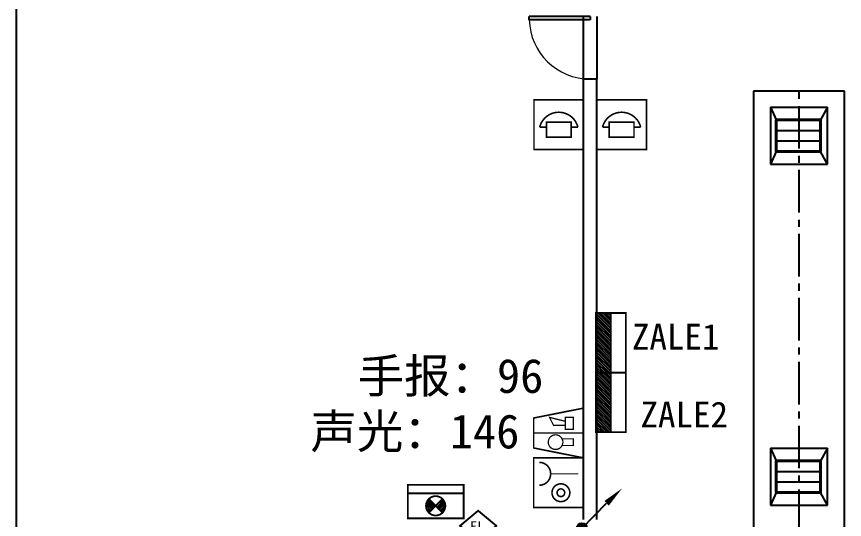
# Model space of a CAD drawing. Header units: millimetres. Extents: x -633009578 to 5705885, y -633235091 to 2571734.
# Drawn here: x 3601720 to 3616299, y 2069710 to 2078560 of the extents above; entities that cross this region are included whole.
import ezdxf
from ezdxf.enums import TextEntityAlignment as Align

# ---------------------------------------------------------------- set-up
doc = ezdxf.new("R2010")
doc.units = ezdxf.units.MM
doc.header["$LTSCALE"] = 1000
doc.header["$MEASUREMENT"] = 0
doc.linetypes.add('CENTER2', pattern=[1.125, 0.75, -0.125, 0.125, -0.125])
doc.layers.get('0').update_dxf_attribs({"color": 9})
for name, color, linetype in [('000000000000电气', 7, 'Continuous'), ('A-DOOR(门）', 4, 'Continuous'), ('A-FLOR(看线)', 8, 'Continuous'), ('A-WALL(墙)', 255, 'Continuous'), ('DUCT-排风中心线', 5, 'CENTER2'), ('DUCT-排风管', 31, 'Continuous'), ('DUCT-排风风口', 7, 'Continuous'), ('电-弱电平面-箭头', 3, 'Continuous'), ('电-强电平面-标注', 3, 'Continuous'), ('设备-安防', 3, 'Continuous'), ('设备-消防', 3, 'Continuous'), ('设备-箱柜', 3, 'Continuous')]:
    doc.layers.add(name, color=color, linetype=linetype)
doc.styles.add('_TEL_DIM', font='simhei.ttf', dxfattribs={"height": 3.5, "bigfont": 'HZTXT'})
doc.styles.add('ELEC-DIM', font='simhei.ttf')
doc.styles.add('IDQSTYLE', font='simhei.ttf', dxfattribs={"width": 0.707, "bigfont": 'hztxt.shx'})
doc.styles.add('宋体', font='simhei.ttf')

# ---------------------------------------------------------------- blocks, each defined once
blk = doc.blocks.new('*X130')
at = {"color": 0, "linetype": 'Continuous'}
for p, q in [((192.59, 446.72), (193.87, 448.01)), ((192.65, 446.36), (194.23, 447.94)), ((192.69, 447.24), (193.35, 447.91)), ((192.79, 446.07), (194.52, 447.8)), ((192.98, 445.84), (194.75, 447.61)), ((193.23, 445.66), (194.93, 447.37)), ((193.53, 445.54), (195.05, 447.06)), ((193.92, 445.51), (195.08, 446.67)), ((194.61, 445.77), (194.82, 445.99))]:
    blk.add_line(p, q, dxfattribs=at)
blk = doc.blocks.new('HC001441')
at = {"color": 0, "linetype": 'Continuous'}
blk.add_line((0, -0.06), (3.11, 3.12), dxfattribs=at)
blk.add_lwpolyline([(3.11, 3.12, 0.8, 0, 0), (5.06, 5, 0, 0, 0)], format="xyseb", dxfattribs=at)
blk.add_circle((0, 0), 0.625, dxfattribs=at)
at = {"color": 0, "linetype": 'Continuous', "xscale": 0.5, "yscale": 0.5, "zscale": 0.5}
blk.add_blockref('*X130', (-96.92, -223.38), dxfattribs=at)
at = {"color": 0, "style": 'IDQSTYLE', "width": 0.7}
blk.add_attdef('PSFHATT', (7.06, -0.63), '', height=2.5, dxfattribs=at)
blk = doc.blocks.new('HC001230')
at = {"color": 0, "linetype": 'Continuous', "const_width": 0.2}
blk.add_lwpolyline([(-3.12, 3.12), (3.12, 3.12), (3.12, -3.12), (-3.12, -3.12)], close=True, dxfattribs=at)
for points in [[(-1.75, 0.85, -0.198912), (0, 1.57, -0.198912), (1.75, 0.85, -0.135972), (2.4, -0.3, -0.198912)], [(-2.4, -0.3, -0.135972), (-1.75, 0.85, -0.198912)]]:
    blk.add_lwpolyline(points, format="xyb", dxfattribs=at)
for points in [[(-1.56, 0.32), (1.56, 0.32), (1.56, -1.55), (-1.56, -1.55), (-1.56, 0.32)], [(-2.4, -0.3), (-1.56, -0.3)], [(1.56, -0.3), (2.4, -0.3)]]:
    blk.add_lwpolyline(points, dxfattribs=at)
at = {"color": 0, "style": 'IDQSTYLE', "width": 0.7}
blk.add_attdef('PSFHATT', (5.12, -3.12), '', height=2.5, dxfattribs=at)
blk = doc.blocks.new('*X221')
at = {"color": 0, "linetype": 'Continuous'}
for p, q in [((274.01, 143.34), (275.7, 145.03)), ((274.32, 143.09), (275.98, 144.74)), ((274.69, 142.88), (276.27, 144.46)), ((275.11, 142.74), (276.55, 144.18)), ((275.61, 142.67), (276.84, 143.9)), ((276.24, 142.73), (277.13, 143.62))]:
    blk.add_line(p, q, dxfattribs=at)
blk = doc.blocks.new('HC001314')
at = {"color": 0, "linetype": 'Continuous'}
blk.add_line((0, -0.465), (-0.762, -1.24), dxfattribs=at)
at = {"color": 0, "linetype": 'Continuous', "const_width": 0.2}
blk.add_lwpolyline([(-3.125, 1.875), (3.125, 1.875), (3.125, -1.875), (-3.125, -1.875)], close=True, dxfattribs=at)
blk.add_lwpolyline([(-3.125, 0.925), (3.125, 0.925)], dxfattribs=at)
at = {"color": 0, "linetype": 'Continuous', "const_width": 0.2, "flags": 128}
for points in [[(0, 0.605, 1), (0, -1.555)], [(0, -1.555, 1), (0, 0.605)]]:
    blk.add_lwpolyline(points, format="xyb", dxfattribs=at)
for points in [[(0.752, 0.3), (-0.762, -1.24)], [(-0.752, 0.3), (0.762, -1.24)]]:
    blk.add_lwpolyline(points, dxfattribs=at)
at = {"color": 0, "linetype": 'Continuous', "yscale": 0.45, "zscale": 0.45}
for p, xscale, rotation in [((-65.281, 123.58), 0.45, 270), ((65.281, 123.58), -0.45, 90)]:
    blk.add_blockref('*X221', p, dxfattribs=dict(at, xscale=xscale, rotation=rotation))
at = {"color": 0, "style": 'IDQSTYLE', "width": 0.7}
blk.add_attdef('PSFHATT', (5.125, -1.875), '', height=2.5, dxfattribs=at)
blk = doc.blocks.new('HC001212')
at = {"color": 0, "linetype": 'Continuous', "const_width": 0.2}
blk.add_lwpolyline([(-1.88, 3.12), (1.88, 3.12), (3.12, -3.12), (-3.12, -3.12)], close=True, dxfattribs=at)
at = {"color": 0, "linetype": 'Continuous'}
for points, const_width in [([(0, 3.12), (0, -3.12)], 0.2), ([(-1.46, -0.88), (-1.96, 1.12), (-0.96, 0.62), (-0.96, -0.88)], 0.16), ([(-1.96, -1.88), (-1.96, -0.88), (-0.46, -0.88), (-0.46, -1.88), (-1.96, -1.88)], 0.16), ([(0.73, -0.38), (0.73, -1.88), (1.57, -1.88), (1.57, -0.38)], 0.16)]:
    blk.add_lwpolyline(points, dxfattribs=dict(at, const_width=const_width))
at = {"color": 0, "linetype": 'Continuous', "const_width": 0.16}
blk.add_lwpolyline([(1.8, -0.29, 0.198912), (2.07, 0.36, 0.198912), (1.8, 1.01, 0.198912), (1.15, 1.28, 0.198912), (0.5, 1.01, 0.198912), (0.23, 0.36, 0.198912), (0.5, -0.29, 0.198912), (1.15, -0.56, 0.198912)], format="xyb", close=True, dxfattribs=at)
at = {"color": 0, "style": 'IDQSTYLE', "width": 0.7}
blk.add_attdef('PSFHATT', (5.12, -3.12), '', height=2.5, dxfattribs=at)
blk = doc.blocks.new('HC001208')
at = {"color": 0, "linetype": 'Continuous', "const_width": 0.2}
blk.add_lwpolyline([(-3.12, 3.12), (3.12, 3.12), (3.12, -3.12), (-3.12, -3.12)], close=True, dxfattribs=at)
blk.add_lwpolyline([(-2.56, 2.42, 0.198912), (-2.14, 1.4, 0.198912), (-1.12, 0.98, 0.198912), (-0.1, 1.4, 0.198912), (0.32, 2.42)], format="xyb", dxfattribs=at)
at = {"color": 0, "linetype": 'Continuous', "const_width": 0.128}
blk.add_lwpolyline([(-1.12, 0.98), (-1.12, -2.52)], dxfattribs=at)
at = {"color": 0, "linetype": 'Continuous', "const_width": 0.2}
for points in [[(2.38, -0.31, 1), (0.14, -0.31, 1)], [(0.78, -0.31, 1), (1.74, -0.31, 1)]]:
    blk.add_lwpolyline(points, format="xyb", close=True, dxfattribs=at)
at = {"color": 0, "style": 'IDQSTYLE', "width": 0.7}
blk.add_attdef('PSFHATT', (5.12, -3.12), '', height=2.5, dxfattribs=at)
blk = doc.blocks.new('$equip$00002474')
for p, q in [((-0.52, 0), (0, 0.44)), ((0, 0.44), (0.52, 0)), ((0, -0.44), (-0.52, 0)), ((0.52, 0), (0, -0.44))]:
    blk.add_line(p, q)
at = {"const_width": 0.04}
blk.add_lwpolyline([(0, 0.44), (-0.52, 0), (0, -0.44), (0.52, 0), (0, 0.44), (-0.52, 0)], dxfattribs=at)
for p in [(0, 0.44), (-0.52, 0), (0.52, 0), (0, -0.44)]:
    blk.add_point(p)
at = {"color": 7, "style": '_TEL_DIM'}
blk.add_attdef('$TEXT$', text='', height=0.3, dxfattribs=at).set_placement((0.028, 0.012), align=Align.MIDDLE_CENTER)
at = {"color": 7, "style": '_TEL_DIM', "flags": 1}
blk.add_attdef('A', text='', height=0.00002, dxfattribs=at).set_placement((0, 0), align=Align.MIDDLE_CENTER)
blk = doc.blocks.new('*X27')
at = {"color": 0}
for p, q in [((99.83, 192.74), (101.99, 194.9)), ((99.83, 193.17), (101.57, 194.9)), ((99.83, 193.59), (101.14, 194.9)), ((99.83, 194.02), (100.72, 194.9)), ((99.83, 194.44), (100.29, 194.9)), ((99.83, 194.87), (99.87, 194.9)), ((99.92, 192.4), (102.42, 194.9)), ((100.34, 192.4), (102.84, 194.9)), ((100.76, 192.4), (103.26, 194.9)), ((101.19, 192.4), (103.69, 194.9)), ((101.61, 192.4), (104.11, 194.9)), ((102.04, 192.4), (104.54, 194.9)), ((102.46, 192.4), (104.96, 194.9)), ((102.88, 192.4), (105.38, 194.9)), ((103.31, 192.4), (105.81, 194.9)), ((103.73, 192.4), (106.23, 194.9)), ((104.16, 192.4), (106.66, 194.9)), ((104.58, 192.4), (107.08, 194.9)), ((105.01, 192.4), (107.51, 194.9)), ((105.43, 192.4), (107.93, 194.9)), ((105.85, 192.4), (108.35, 194.9)), ((106.28, 192.4), (108.78, 194.9)), ((106.7, 192.4), (109.2, 194.9)), ((107.13, 192.4), (109.63, 194.9)), ((107.55, 192.4), (109.83, 194.68)), ((107.98, 192.4), (109.83, 194.26)), ((108.4, 192.4), (109.83, 193.83)), ((108.82, 192.4), (109.83, 193.41)), ((109.25, 192.4), (109.83, 192.99)), ((109.67, 192.4), (109.83, 192.56))]:
    blk.add_line(p, q, dxfattribs=at)
blk = doc.blocks.new('HC000427')
at = {"color": 0, "linetype": 'Continuous', "const_width": 0.3}
blk.add_lwpolyline([(5, 2.5), (-5, 2.5), (-5, -2.5), (5, -2.5)], close=True, dxfattribs=at)
blk.add_lwpolyline([(5, 0), (-5, 0)], dxfattribs=at)
at = {"color": 0, "linetype": 'Continuous'}
blk.add_blockref('*X27', (-104.83, -194.9), dxfattribs=at)
at = {"color": 0, "style": 'IDQSTYLE', "width": 0.7}
blk.add_attdef('PSFHATT', (7, -2.5), '', height=2.5, dxfattribs=at)
blk = doc.blocks.new('$DorLib2D$00000001')
for p, q in [((0.45, 0.975), (0.5, 0.975)), ((0.45, 0), (0.45, 0.975)), ((0.5, 0), (0.5, 0.975)), ((0.5, 0), (0.45, 0))]:
    blk.add_line(p, q)
at = {"lineweight": 13}
blk.add_arc((0.475, 0), 0.975, 91.4693, 180, dxfattribs=at)
blk = doc.blocks.new('$风口$00000108')
for p, q in [((-250, 135), (-190, 75)), ((-250, -135), (-250, 135)), ((250, 135), (200, 75)), ((250, 135), (250, -135)), ((200, 25), (-190, 25)), ((200, -25), (-190, -25)), ((-250, -135), (-190, -75)), ((200, -75), (250, -135)), ((250, -135), (-250, -135))]:
    blk.add_line(p, q)
at = {"linetype": 'Continuous'}
blk.add_line((250, 135), (-250, 135), dxfattribs=at)
at = {"lineweight": 40}
for p, q in [((-190, 75), (200, 75)), ((-190, -75), (-190, 75)), ((200, 75), (200, -75)), ((-190, -75), (200, -75))]:
    blk.add_line(p, q, dxfattribs=at)

msp = doc.modelspace()

# ---------------------------------------------------------------- linework, layer by layer
at = {"layer": 'A-DOOR(门）'}
for p, q in [((3611700, 2078559.6), (3611700, 2077459.6)), ((3611940, 2078559.6), (3611940, 2077459.6))]:
    msp.add_line(p, q, dxfattribs=at)
at = {"layer": 'A-FLOR(看线)'}
msp.add_lwpolyline([(3601720, 2060984.6), (3601720, 2127934.6)], dxfattribs=at)
at = {"layer": 'A-WALL(墙)'}
for p, q in [((3611940, 2077459.6), (3611700, 2077459.6)), ((3611700, 2077459.6), (3611700, 2069709.6)), ((3611940, 2069709.6), (3611940, 2077459.6))]:
    msp.add_line(p, q, dxfattribs=at)
at = {"layer": 'DUCT-排风中心线', "color": 8}
msp.add_line((3615499.1, 2069484.8), (3615499.1, 2077244.3), dxfattribs=at)
at = {"layer": 'DUCT-排风管', "color": 8}
for p, q in [((3616299.1, 2077244.3), (3614699.1, 2077244.3)), ((3614699.1, 2077244.3), (3614699.1, 2069484.8)), ((3616299.1, 2069484.8), (3616299.1, 2077244.3))]:
    msp.add_line(p, q, dxfattribs=at)

# ---------------------------------------------------------------- block references
at = {"layer": 'A-DOOR(门）', "extrusion": (0, 0, -1), "xscale": -1100, "yscale": 1100, "zscale": 1100, "rotation": 270}
msp.add_blockref('$DorLib2D$00000001', (-3611820, 2078009.6), dxfattribs=at)
at = {"layer": 'DUCT-排风风口', "color": 8, "xscale": -2, "yscale": 3.703703703703704}
for p in [(3615499.1, 2076462.9, 2600), (3615499.1, 2070462.9, 2600)]:
    msp.add_blockref('$风口$00000108', p, dxfattribs=at)
at = {"layer": '电-弱电平面-箭头', "color": 4, "xscale": 140, "yscale": 140, "zscale": 140}
msp.add_blockref('HC001441', (3611675.5, 2069557.4), dxfattribs=at)
at = {"layer": '设备-安防'}
ref = msp.add_blockref('$equip$00002474', (3609850.4, 2069594.6), dxfattribs=dict(at, xscale=607.5, yscale=607.5, zscale=607.5, rotation=180))
ref.add_attrib('$TEXT$', 'EL', dxfattribs={"layer": '0', "color": 7, "height": 182.25, "style": '_TEL_DIM'}).set_placement((3609833.4, 2069587.3), align=Align.MIDDLE_CENTER)
at = {"layer": '设备-消防'}
for name, p, xscale, yscale, zscale in [('HC001230', (3611268.5, 2076655.6), 140, 140, 140), ('HC001230', (3612374.5, 2076655.6), 140, 140, 140), ('HC001314', (3609100.8, 2070024), 157.5, 157.5, 157.5)]:
    msp.add_blockref(name, p, dxfattribs=dict(at, xscale=xscale, yscale=yscale, zscale=zscale))
at = {"layer": '设备-消防', "xscale": -140, "yscale": 140, "zscale": 140, "rotation": 89.99999999999993}
for name, p in [('HC001212', (3611262.5, 2071230.8)), ('HC001208', (3611262.5, 2070355.8))]:
    msp.add_blockref(name, p, dxfattribs=at)
at = {"layer": '设备-箱柜', "xscale": 105, "yscale": 105, "zscale": 105, "rotation": 270}
for p in [(3612186.3, 2072816.6), (3612186.3, 2071771.9)]:
    msp.add_blockref('HC000427', p, dxfattribs=at)

# ---------------------------------------------------------------- texts
at = {"layer": '000000000000电气', "color": 2, "lineweight": 35, "style": '宋体'}
msp.add_text('手报：96', height=600, dxfattribs=at).set_placement((3607725.2, 2071935.9))
at = {"layer": '000000000000电气', "color": 5, "lineweight": 35, "style": '宋体'}
msp.add_text('声光：146', height=600, dxfattribs=at).set_placement((3606895, 2070959.5))
at = {"layer": '电-强电平面-标注', "style": 'ELEC-DIM'}
for s, p in [('ZALE1', (3612556.8, 2072699.3)), ('ZALE2', (3612707.3, 2071330.8))]:
    msp.add_text(s, height=453.16, dxfattribs=at).set_placement(p)

doc.saveas('drawing.dxf')
